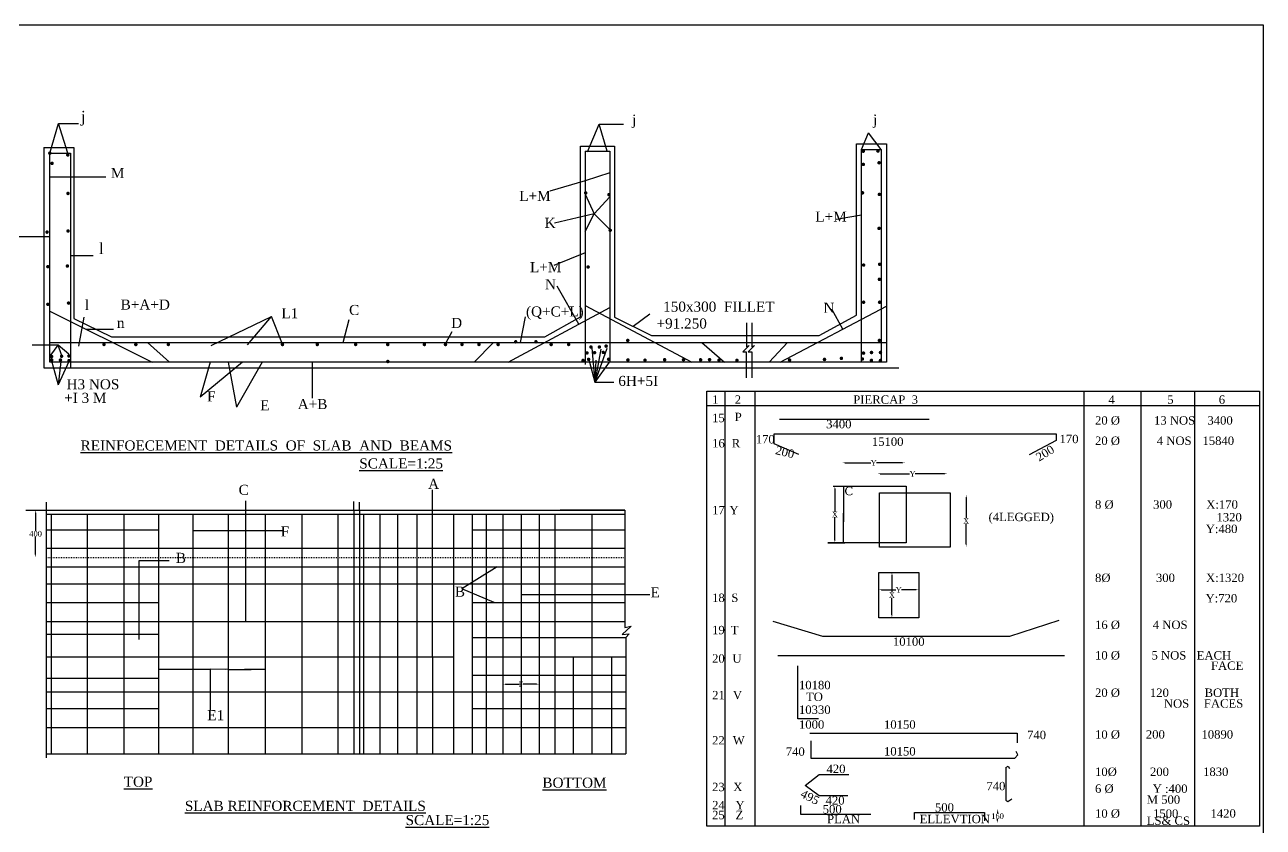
# Model space of a CAD drawing. Header units: millimetres. Extents: x 1748 to 48297, y 1053 to 31206.
# Drawn here: x 26085 to 48246, y 16851 to 31206 of the extents above; entities that cross this region are included whole.
import ezdxf

# ---------------------------------------------------------------- set-up
doc = ezdxf.new("R2010")
doc.units = ezdxf.units.MM
doc.header["$MEASUREMENT"] = 0
doc.header["$PDMODE"] = 66
doc.header["$PDSIZE"] = 170
doc.linetypes.add('ACAD_ISO03W100', pattern=[30, 12, -18])
for name, color, linetype in [('DIM', 5, 'Continuous'), ('DOT LINE', 3, 'ACAD_ISO03W100'), ('DWG. LINE', 1, 'Continuous'), ('HATCH', 2, 'Continuous'), ('TEXT', 7, 'Continuous')]:
    doc.layers.add(name, color=color, linetype=linetype)
doc.layers.add('TITLE', color=7, linetype='Continuous', lineweight=30)
doc.styles.get("Standard").update_dxf_attribs({"font": 'TIMES.TTF', "height": 100})
doc.dimstyles.get("Standard").update_dxf_attribs({"dimtxt": 100, "dimasz": 50, "dimexe": 0.18, "dimexo": 0.0625, "dimgap": 0.09, "dimtad": 0, "dimtih": 1, "dimtoh": 1, "dimdec": 1, "dimzin": 0, "dimdsep": 46, "dimtxsty": 'Standard', "dimcen": 0.09, "dimse1": 1, "dimse2": 1, "dimclrd": 5, "dimclre": 5, "dimclrt": 4, "dimadec": 0, "dimazin": 0, "dimtfac": 1, "dimtdec": 1, "dimtofl": 0, "dimtmove": 0, "dimatfit": 3, "dimfxl": 1, "dimtolj": 1, "dimtzin": 0, "dimarcsym": 0})

# ---------------------------------------------------------------- blocks, each defined once
blk = doc.blocks.new('*D42')
at = {"layer": 'Defpoints', "color": 0}
for p in [(26279, 22524), (26279, 22524), (26279, 21677)]:
    blk.add_point(p, dxfattribs=at)
at = {"layer": 'DIM', "color": 5, "lineweight": -2}
for p, q in [((26279, 22474), (26279, 22151)), ((26279, 21727), (26279, 22050))]:
    blk.add_line(p, q, dxfattribs=at)
at = {"layer": 'DIM', "color": 5}
for points in [[(26271, 22474), (26288, 22474), (26279, 22524)], [(26271, 21727), (26288, 21727), (26279, 21677)]]:
    blk.add_solid(points, dxfattribs=at)
at = {"layer": 'DIM', "color": 4, "insert": (26279, 22101), "char_height": 100, "attachment_point": 5}
blk.add_mtext('\\A1;400', dxfattribs=at)
blk = doc.blocks.new('*D43')
at = {"layer": 'Defpoints', "color": 0}
for p in [(34639, 19410), (35293, 19410), (35293, 19410)]:
    blk.add_point(p, dxfattribs=at)
at = {"layer": 'DIM', "color": 5, "lineweight": -2}
for p, q in [((34689, 19410), (34929, 19410)), ((35243, 19410), (35003, 19410))]:
    blk.add_line(p, q, dxfattribs=at)
at = {"layer": 'DIM', "color": 5}
for points in [[(34689, 19418), (34689, 19402), (34639, 19410)], [(35243, 19418), (35243, 19402), (35293, 19410)]]:
    blk.add_solid(points, dxfattribs=at)
at = {"layer": 'DIM', "color": 4, "insert": (34966, 19410), "char_height": 100, "attachment_point": 5}
blk.add_mtext('\\A1;F', dxfattribs=at)
blk = doc.blocks.new('*D55')
at = {"layer": 'Defpoints', "color": 0}
for p in [(40716, 23363), (41837, 23370), (41837, 23363)]:
    blk.add_point(p, dxfattribs=at)
at = {"layer": 'DIM', "color": 5, "lineweight": -2}
for p, q in [((40766, 23370), (41225, 23370)), ((41787, 23370), (41328, 23370))]:
    blk.add_line(p, q, dxfattribs=at)
at = {"layer": 'DIM', "color": 5}
for points in [[(40766, 23378), (40766, 23361), (40716, 23370)], [(41787, 23378), (41787, 23361), (41837, 23370)]]:
    blk.add_solid(points, dxfattribs=at)
at = {"layer": 'DIM', "color": 4, "insert": (41276, 23370), "char_height": 100, "attachment_point": 5}
blk.add_mtext('\\A1;Y', dxfattribs=at)
blk = doc.blocks.new('*D56')
at = {"layer": 'Defpoints', "color": 0}
for p in [(41344, 23177), (42595, 23177), (42595, 23174)]:
    blk.add_point(p, dxfattribs=at)
at = {"layer": 'DIM', "color": 5, "lineweight": -2}
for p, q in [((41394, 23174), (41918, 23174)), ((42545, 23174), (42021, 23174))]:
    blk.add_line(p, q, dxfattribs=at)
at = {"layer": 'DIM', "color": 5}
for points in [[(41394, 23182), (41394, 23166), (41344, 23174)], [(42545, 23182), (42545, 23166), (42595, 23174)]]:
    blk.add_solid(points, dxfattribs=at)
at = {"layer": 'DIM', "color": 4, "insert": (41970, 23174), "char_height": 100, "attachment_point": 5}
blk.add_mtext('\\A1;Y', dxfattribs=at)
blk = doc.blocks.new('*D57')
at = {"layer": 'Defpoints', "color": 0}
for p in [(40581, 22952), (40581, 21939), (40581, 21939)]:
    blk.add_point(p, dxfattribs=at)
at = {"layer": 'DIM', "color": 5, "lineweight": -2}
for p, q in [((40581, 22902), (40581, 22496)), ((40581, 21989), (40581, 22396))]:
    blk.add_line(p, q, dxfattribs=at)
at = {"layer": 'DIM', "color": 5}
for points in [[(40573, 22902), (40589, 22902), (40581, 22952)], [(40573, 21989), (40589, 21989), (40581, 21939)]]:
    blk.add_solid(points, dxfattribs=at)
at = {"layer": 'DIM', "color": 4, "insert": (40581, 22446), "char_height": 100, "attachment_point": 5}
blk.add_mtext('\\A1;X', dxfattribs=at)
blk = doc.blocks.new('*D58')
at = {"layer": 'Defpoints', "color": 0}
for p in [(42935, 22798), (42931, 21866), (42935, 21866)]:
    blk.add_point(p, dxfattribs=at)
at = {"layer": 'DIM', "color": 5, "lineweight": -2}
for p, q in [((42931, 22748), (42931, 22382)), ((42931, 21916), (42931, 22282))]:
    blk.add_line(p, q, dxfattribs=at)
at = {"layer": 'DIM', "color": 5}
for points in [[(42923, 22748), (42940, 22748), (42931, 22798)], [(42923, 21916), (42940, 21916), (42931, 21866)]]:
    blk.add_solid(points, dxfattribs=at)
at = {"layer": 'DIM', "color": 4, "insert": (42931, 22332), "char_height": 100, "attachment_point": 5}
blk.add_mtext('\\A1;X', dxfattribs=at)
blk = doc.blocks.new('*D59')
at = {"layer": 'Defpoints', "color": 0}
for p in [(41366, 21098), (42081, 21098), (42081, 21098)]:
    blk.add_point(p, dxfattribs=at)
at = {"layer": 'DIM', "color": 5, "lineweight": -2}
for p, q in [((41416, 21098), (41672, 21098)), ((42031, 21098), (41775, 21098))]:
    blk.add_line(p, q, dxfattribs=at)
at = {"layer": 'DIM', "color": 5}
for points in [[(41416, 21107), (41416, 21090), (41366, 21098)], [(42031, 21107), (42031, 21090), (42081, 21098)]]:
    blk.add_solid(points, dxfattribs=at)
at = {"layer": 'DIM', "color": 4, "insert": (41723, 21098), "char_height": 100, "attachment_point": 5}
blk.add_mtext('\\A1;Y', dxfattribs=at)
blk = doc.blocks.new('*D60')
at = {"layer": 'Defpoints', "color": 0}
for p in [(41602, 21410), (41602, 20598), (41602, 20598)]:
    blk.add_point(p, dxfattribs=at)
at = {"layer": 'DIM', "color": 5, "lineweight": -2}
for p, q in [((41602, 21360), (41602, 21054)), ((41602, 20648), (41602, 20953))]:
    blk.add_line(p, q, dxfattribs=at)
at = {"layer": 'DIM', "color": 5}
for points in [[(41594, 21360), (41611, 21360), (41602, 21410)], [(41594, 20648), (41611, 20648), (41602, 20598)]]:
    blk.add_solid(points, dxfattribs=at)
at = {"layer": 'DIM', "color": 4, "insert": (41602, 21004), "char_height": 100, "attachment_point": 5}
blk.add_mtext('\\A1;X', dxfattribs=at)
blk = doc.blocks.new('*D61')
at = {"layer": 'Defpoints', "color": 0}
for p in [(43493, 17179), (43493, 16920), (43493, 16920)]:
    blk.add_point(p, dxfattribs=at)
at = {"layer": 'DIM', "color": 5, "lineweight": -2}
for p, q in [((43493, 17129), (43493, 17101)), ((43493, 16970), (43493, 16999))]:
    blk.add_line(p, q, dxfattribs=at)
at = {"layer": 'DIM', "color": 5}
for points in [[(43485, 17129), (43501, 17129), (43493, 17179)], [(43485, 16970), (43501, 16970), (43493, 16920)]]:
    blk.add_solid(points, dxfattribs=at)
at = {"layer": 'DIM', "color": 4, "insert": (43493, 17050), "char_height": 100, "attachment_point": 5}
blk.add_mtext('\\A1;160', dxfattribs=at)

msp = doc.modelspace()

# ---------------------------------------------------------------- linework, layer by layer
at = {"layer": 'DIM'}
for points in [[(26687.93, 29441.41), (27043.66, 29441.41)], [(35998.78, 25851.52), (35613.07, 26531.86)], [(26679.73, 25472.27), (26215.51, 25472.27)], [(28132.26, 21622.95), (28670.42, 21622.95)]]:
    msp.add_lwpolyline(points, dxfattribs=at)
at = {"layer": 'DOT LINE'}
msp.add_lwpolyline([(26467.42, 21675.76), (36823.53, 21675.76)], dxfattribs=at)
at = {"layer": 'DWG. LINE'}
for points in [[(26424.79, 29009.54), (26964.37, 29009.54), (26964.37, 25954.67), (27634.16, 25624.47), (35390.75, 25624.47), (36028.32, 25980.97), (36028.32, 29037.7), (36638.51, 29037.7), (36638.51, 25977.47), (37302.82, 25650.41), (40299.29, 25650.41), (40970.32, 26011.43), (40970.32, 29077.7), (41502.87, 29077.7), (41502.87, 25168.81), (26533.51, 25168.81), (26533.51, 28908.79), (26901.94, 28908.79), (26901.94, 25067.73)], [(26424.79, 29009.54), (26424.79, 25067.73), (41725.35, 25067.73)], [(36113.65, 28942.77), (36551.93, 28942.77), (36551.93, 25168.81)], [(36113.65, 28942.77), (36113.65, 25128.42)], [(41058.07, 25168.81), (41058.07, 28976.52), (41412.32, 28976.52), (41412.32, 25168.81)], [(34737.41, 25168.81), (36551.93, 26150.91)], [(36113.65, 26184.48), (38022.58, 25168.81)], [(39600.81, 25168.81), (41502.87, 26170.8)], [(26533.51, 26085.11), (28364.73, 25168.81)], [(39000.45, 25871.42), (39000.45, 25444.72), (39047.22, 25470.13), (38934.5, 25353.27), (38996.37, 25356.66), (38996.37, 24890.57)], [(39098.05, 25871.42), (39098.05, 25444.72), (39144.83, 25470.13), (39032.1, 25353.27), (39093.97, 25356.66), (39093.97, 24890.57)], [(26533.51, 25522.02), (41502.87, 25522.02)], [(28278.97, 25522.02), (28671.98, 25168.81)], [(34127.04, 25168.81), (34473.47, 25522.02)], [(38198.91, 25522.02), (38606.8, 25168.81)], [(39735.79, 25522.02), (39408.23, 25168.81)], [(38612, 24654), (38612, 16870.5)], [(39149, 24654), (39149, 16870.5)], [(45035.5, 24654), (45035.5, 16870.5)], [(46056.5, 24654), (46056.5, 16870.5)], [(47018.5, 24654), (47018.5, 16870.5)], [(38294.5, 24397.5), (48179.5, 24397.5)], [(39589.5, 24148.5), (42269.5, 24148.5)], [(39939, 23516), (39496, 23707), (39496, 23889), (44543, 23889), (44543, 23769.5), (44058, 23510)], [(40551, 22952.5), (41858.5, 22952.5), (41858.5, 21939), (40457.5, 21939)], [(26467.42, 22668.42), (26467.42, 18090.61)], [(31973.37, 22524.11), (31973.37, 22679.56)], [(32077.78, 22524.11), (32077.78, 22664.81)], [(26103.22, 22524.11), (36823.53, 22524.11), (35918.81, 22524.11), (35667.91, 22524.11)], [(26467.42, 22450.7), (36823.53, 22450.7)], [(26555.52, 22450.7), (26555.52, 18162)], [(27203.22, 22450.7), (27203.22, 18162)], [(27858.46, 22450.7), (27858.46, 18162)], [(28475.62, 22450.7), (28475.62, 18162)], [(29091.29, 22450.7), (29091.29, 18162)], [(29725.2, 22450.7), (29725.2, 18162)], [(30386.47, 22450.7), (30386.47, 18162)], [(31043.98, 22450.7), (31043.98, 18162)], [(31685.44, 22450.7), (31685.44, 18162)], [(31973.37, 22524.11), (31973.37, 18162)], [(32077.78, 22524.11), (32077.78, 18162)], [(32147.28, 22450.7), (32147.28, 18162)], [(32437.84, 22450.7), (32437.84, 18162)], [(32755.2, 22450.7), (32755.2, 18162)], [(33101.61, 22450.7), (33101.61, 18162)], [(33757.79, 22450.7), (33757.79, 18162)], [(34088.54, 22450.7), (34088.54, 18162)], [(34340.45, 22450.7), (34340.45, 18162)], [(34639.45, 22450.7), (34639.45, 18162)], [(34968.95, 22450.7), (34968.95, 18162)], [(35292.53, 22450.7), (35292.53, 18162)], [(35571.74, 22450.7), (35571.74, 18162)], [(36233.12, 22450.7), (36233.12, 18162)], [(36823.53, 22524.11), (36823.53, 20424.76), (36934.48, 20449.83), (36775.17, 20298.18), (36900.61, 20311.96), (36837.89, 20245.54), (36837.89, 18162)], [(26467.42, 22169), (28475.62, 22169)], [(34088.54, 22169), (36823.53, 22169)], [(26467.42, 21845.81), (36823.53, 21845.81)], [(40457.5, 21939), (40762, 21939)], [(26467.42, 21510.42), (36823.53, 21510.42)], [(26467.42, 21207.3), (36823.53, 21207.3)], [(26467.42, 20869.79), (28475.62, 20869.79)], [(34088.54, 20869.79), (36823.53, 20869.79)], [(26467.42, 20530.18), (36823.53, 20530.18)], [(39474, 20535.5), (40359, 20266), (43709.5, 20266), (44594, 20556.5)], [(26481.78, 20306.35), (28475.62, 20306.35)], [(34088.54, 20245.54), (36837.89, 20245.54)], [(26481.78, 19900.42), (33757.79, 19900.42)], [(33381.62, 19900.42), (33381.62, 18162)], [(34088.54, 19900.42), (36837.89, 19900.42)], [(35897.41, 19900.42), (35897.41, 18162)], [(36583.93, 19900.42), (36583.93, 18162)], [(39558, 19920), (44691.5, 19920)], [(40289, 18792.5), (39917, 18792.5), (39917, 19737)], [(26481.78, 19517.24), (28475.62, 19517.24)], [(34088.54, 19570.55), (36837.89, 19570.55)], [(26467.42, 19270.68), (36837.89, 19270.68)], [(26481.78, 18972.02), (28475.62, 18972.02)], [(34088.54, 18972.02), (36837.89, 18972.02)], [(26481.78, 18634.12), (36837.89, 18634.12)], [(40131.5, 18534), (43842, 18534), (43842, 18359.5)], [(40150.5, 18393.5), (40150.5, 18087), (43804, 18087), (43853.5, 18145), (43824.5, 18206)], [(26467.42, 18162), (36837.89, 18162)], [(40813.5, 17410.5), (40297.5, 17410.5), (40052.5, 17597), (40297.5, 17793), (40831, 17793)], [(43643, 17916.5), (43681.5, 17944.5), (43707.5, 17902)], [(43643, 17916.5), (43643, 17333), (43679, 17310.5), (43747, 17360.5)], [(39967.5, 17237), (39967.5, 17081.5), (41222.5, 17081.5)], [(42004, 16989.5), (42004, 17112.5), (43257.5, 17112.5), (43257.5, 16965.5)]]:
    msp.add_lwpolyline(points, dxfattribs=at)
for points in [[(38293, 24653.5), (48182.5, 24653.5), (48182.5, 16870.5), (38293, 16870.5)], [(41379, 22834), (42645, 22834), (42645, 21859), (41379, 21859)], [(41365.5, 21409.5), (42081, 21409.5), (42081, 20597.5), (41365.5, 20597.5)]]:
    msp.add_lwpolyline(points, close=True, dxfattribs=at)
at = {"layer": 'HATCH', "const_width": 30.68}
for points in [[(26517.66, 28908.79, 1), (26549.35, 28908.79, 1)], [(26839.25, 28878.32, 1), (26870.93, 28878.32, 1)], [(41074.32, 28944.48, 1), (41106, 28944.48, 1)], [(41335.26, 28946.79, 1), (41366.94, 28946.79, 1)], [(26557.89, 28726.83, 1), (26589.58, 28726.83, 1)], [(41074.32, 28708.2, 1), (41106, 28708.2, 1)], [(41355.76, 28737.83, 1), (41387.44, 28737.83, 1)], [(26842.64, 28188.91, 1), (26874.33, 28188.91, 1)], [(36106.85, 28198.84, 1), (36138.53, 28198.84, 1)], [(36522.29, 28166.31, 1), (36553.97, 28166.31, 1)], [(41060.6, 28199.82, 1), (41092.28, 28199.82, 1)], [(41361.79, 28172.02, 1), (41393.47, 28172.02, 1)], [(26468.59, 27497.11, 1), (26500.27, 27497.11, 1)], [(26844.28, 27517.31, 1), (26875.97, 27517.31, 1)], [(36545.13, 27529.33, 1), (36576.81, 27529.33, 1)], [(41355.81, 27564.49, 1), (41387.49, 27564.49, 1)], [(26482.06, 26878.69, 1), (26513.74, 26878.69, 1)], [(26832.48, 26890.47, 1), (26864.16, 26890.47, 1)], [(36149.73, 26873.21, 1), (36181.41, 26873.21, 1)], [(41079.05, 26907.45, 1), (41110.73, 26907.45, 1)], [(41366.75, 26922.13, 1), (41398.43, 26922.13, 1)], [(41361.83, 26652.54, 1), (41393.51, 26652.54, 1)], [(26481.94, 26205.4, 1), (26513.62, 26205.4, 1)], [(26852.58, 26227.28, 1), (26884.26, 26227.28, 1)], [(41078.94, 26243.2, 1), (41110.62, 26243.2, 1)], [(41365.31, 26243.2, 1), (41396.99, 26243.2, 1)], [(27487.95, 25487.02, 1), (27519.63, 25487.02, 1)], [(28057.22, 25487.02, 1), (28088.9, 25487.02, 1)], [(28638.09, 25487.02, 1), (28669.77, 25487.02, 1)], [(30679.97, 25487.02, 1), (30711.65, 25487.02, 1)], [(31303.04, 25487.02, 1), (31334.72, 25487.02, 1)], [(31989.88, 25487.02, 1), (32021.56, 25487.02, 1)], [(32564.77, 25487.02, 1), (32596.45, 25487.02, 1)], [(33220.5, 25487.02, 1), (33252.18, 25487.02, 1)], [(33597.12, 25487.02, 1), (33628.8, 25487.02, 1)], [(33893.86, 25487.02, 1), (33925.54, 25487.02, 1)], [(34196.06, 25487.02, 1), (34227.74, 25487.02, 1)], [(34539.25, 25487.02, 1), (34570.94, 25487.02, 1)], [(34854.2, 25535.03, 1), (34885.88, 25535.03, 1)], [(35216.47, 25535.03, 1), (35248.15, 25535.03, 1)], [(35487.98, 25487.02, 1), (35519.66, 25487.02, 1)], [(35801.1, 25487.02, 1), (35832.79, 25487.02, 1)], [(36472.12, 25457.65, 1), (36503.81, 25457.65, 1)], [(36859.89, 25559.5, 1), (36891.57, 25559.5, 1)], [(41361.81, 25558.85, 1), (41393.5, 25558.85, 1)], [(26548.75, 25271.6, 1), (26580.43, 25271.6, 1)], [(26727.87, 25276.31, 1), (26759.55, 25276.31, 1)], [(26858.91, 25281.96, 1), (26890.6, 25281.96, 1)], [(36129.87, 25335.79, 1), (36161.56, 25335.79, 1)], [(36200.87, 25441.28, 1), (36232.56, 25441.28, 1)], [(36264.59, 25341.24, 1), (36296.27, 25341.24, 1)], [(36351.97, 25441.28, 1), (36383.66, 25441.28, 1)], [(36421.15, 25344.88, 1), (36452.83, 25344.88, 1)], [(40681.95, 25238.9, 1), (40713.63, 25238.9, 1)], [(41077.33, 25332.5, 1), (41109.01, 25332.5, 1)], [(41221.42, 25343.67, 1), (41253.1, 25343.67, 1)], [(41381.02, 25343.67, 1), (41412.7, 25343.67, 1)], [(26551.87, 25210.84, 1), (26583.56, 25210.84, 1)], [(26707.54, 25208.48, 1), (26739.22, 25208.48, 1)], [(26861.57, 25199.06, 1), (26893.25, 25199.06, 1)], [(32565.93, 25181.82, 1), (32597.61, 25181.82, 1)], [(36058.88, 25201.19, 1), (36090.56, 25201.19, 1)], [(36159, 25221.2, 1), (36190.68, 25221.2, 1)], [(36515.82, 25223.02, 1), (36547.5, 25223.02, 1)], [(36861.71, 25210.29, 1), (36893.39, 25210.29, 1)], [(37168.51, 25205.62, 1), (37200.19, 25205.62, 1)], [(37519.03, 25214.25, 1), (37550.71, 25214.25, 1)], [(37856.78, 25214.25, 1), (37888.46, 25214.25, 1)], [(38162.7, 25212.48, 1), (38194.38, 25212.48, 1)], [(38322.79, 25215.97, 1), (38354.47, 25215.97, 1)], [(38492.55, 25205.37, 1), (38524.23, 25205.37, 1)], [(38812.62, 25203.61, 1), (38844.3, 25203.61, 1)], [(39754.55, 25208.85, 1), (39786.24, 25208.85, 1)], [(40379.56, 25219.46, 1), (40411.24, 25219.46, 1)], [(41058.25, 25226.91, 1), (41089.93, 25226.91, 1)], [(41219.49, 25202.46, 1), (41251.17, 25202.46, 1)], [(41381.02, 25199.71, 1), (41412.7, 25199.71, 1)]]:
    msp.add_lwpolyline(points, format="xyb", close=True, dxfattribs=at)
at = {"layer": 'TITLE', "lineweight": 30}
msp.add_lwpolyline([(1747.5, 31206.5), (48246.5, 31206.5), (48246.5, 1053), (1747.5, 1053)], close=True, dxfattribs=at)

# ---------------------------------------------------------------- texts
at = {"layer": 'TEXT'}
for s, height, p in [('j', 200, (27090.5, 29466.64)), ('j', 180, (36952.69, 29419.37)), ('j', 180, (41263.63, 29420.47)), ('M', 180, (27624.77, 28463.47)), ('L+M', 180, (34933.89, 28055.33)), ('K', 180, (35388.42, 27573.58)), ('L+M', 180, (40231.8, 27685.22)), ('l', 200, (27411.9, 27104.78)), ('L+M', 180, (35126.6, 26780.01)), ('N', 180, (35393.45, 26473.9)), ('l', 180, (27159.63, 26104.01)), ('B+A+D', 180, (27801.05, 26111.34)), ('C', 180, (31888.22, 26014.46)), ('(Q+C+L)', 180, (35054.03, 25987.7)), ('150x300  FILLET', 180, (37508.13, 26074.23)), ('N', 180, (40376.59, 26053.84)), ('L1', 180, (30677.64, 25955.71)), ('D', 180, (33714.31, 25783.47)), ('+91.250', 180, (37389.56, 25772.66)), ('n', 180, (27733.51, 25784.74)), ('H3 NOS', 180, (26832.54, 24684.96)), ('6H+5I', 180, (36706.77, 24745.04)), ('+I 3 M', 180, (26790.25, 24441.97)), ('F', 180, (29347.75, 24467.96)), ('E', 180, (30298.65, 24309.37)), ('A+B', 180, (30969.21, 24330.86)), ('1', 150, (38384, 24426)), ('2', 150, (38789, 24426)), ('PIERCAP  3', 150, (40910.5, 24426)), ('4', 150, (45475.5, 24426)), ('5', 150, (46528.5, 24426)), ('6', 150, (47450.5, 24426)), ('15', 150, (38384, 24097)), ('P', 150, (38789, 24116)), ('20 %%C', 150, (45236.5, 24054)), ('13 NOS', 150, (46291.5, 24054)), ('3400', 150, (47248, 24054)), ('3400', 150, (40425.5, 23988)), ('16', 150, (38384, 23645.5)), ('R', 150, (38736, 23645.5)), ('170', 150, (39165.5, 23716)), ('15100', 150, (41243, 23673)), ('170', 150, (44601.5, 23721.5)), ('20 %%C', 150, (45236.5, 23690)), ('4 NOS', 150, (46342, 23690)), ('15840', 150, (47159.5, 23690)), ('A', 180, (33302.84, 22903.27)), ('C', 180, (29912.26, 22796.69)), ('C', 150, (40755, 22791)), ('8 %%C', 150, (45236.5, 22549.5)), ('300', 150, (46276, 22549.5)), ('X:170', 150, (47226.5, 22549.5)), ('17', 150, (38384, 22449)), ('Y', 150, (38694, 22449)), ('(4LEGGED)', 150, (43331.5, 22326.5)), ('1320', 150, (47410, 22321.5)), ('F', 180, (30666.11, 22052.06)), ('Y:480', 150, (47219, 22113.5)), ('B', 180, (28788.53, 21579.85)), ('8%%C', 150, (45236.5, 21238)), ('300', 150, (46326.5, 21238)), ('X:1320', 150, (47223, 21238)), ('B', 180, (33781.56, 20975.08)), ('E', 180, (37282.48, 20962.2)), ('18', 150, (38384, 20880.5)), ('S', 150, (38728, 20880.5)), ('Y:720', 150, (47215, 20872.5)), ('19', 150, (38384, 20303.5)), ('T', 150, (38718.5, 20303.5)), ('16 %%C', 150, (45236.5, 20397.5)), ('4 NOS', 150, (46270, 20397.5)), ('10100', 150, (41620.5, 20096)), ('20', 150, (38384, 19794.5)), ('10 %%C', 150, (45236.5, 19851)), ('5 NOS  ', 150, (46247.5, 19851)), ('EACH', 150, (47056, 19851)), ('U', 150, (38748, 19794.5)), ('FACE', 150, (47311.5, 19665.5)), ('21', 150, (38384, 19139.5)), ('V', 150, (38757, 19139.5)), ('10180', 150, (39939, 19319.5)), ('20 %%C', 150, (45236.5, 19182.5)), ('120', 150, (46218.5, 19182.5)), ('BOTH', 150, (47197.5, 19182.5)), ('TO', 150, (40065, 19109)), ('NOS', 150, (46468.5, 18989.5)), ('FACES', 150, (47184, 18989.5)), ('E1', 180, (29352.49, 18765.05)), ('10330', 150, (39939, 18878)), ('1000', 150, (39939, 18612.5)), ('10150', 150, (41460.5, 18612.5)), ('22', 150, (38384, 18331)), ('W', 150, (38755, 18331)), ('740', 150, (44020.5, 18426.5)), ('10 %%C', 150, (45236.5, 18436)), ('200', 150, (46146, 18436)), ('10890', 150, (47141.5, 18436)), ('740', 150, (39703, 18128)), ('10150', 150, (41460.5, 18133.5)), ('420', 150, (40431.5, 17819.5)), ('%%UTOP', 180, (27855.68, 17575.6)), ('%%UBOTTOM', 180, (35347.64, 17558.14)), ('10%%C  ', 150, (45236.5, 17768)), ('200', 150, (46220, 17768)), ('1830', 150, (47170, 17768)), ('23', 150, (38384, 17496)), ('X', 150, (38762.5, 17496)), ('740', 150, (43293, 17512)), ('6 %%C', 150, (45236.5, 17466)), ('Y :400', 150, (46269, 17466)), ('24', 150, (38384, 17171.5)), ('Y', 150, (38803, 17171.5)), ('420', 150, (40415, 17256)), ('M 500', 150, (46162, 17270.5)), ('25', 150, (38384, 16994)), ('Z', 150, (38804, 16994)), ('500', 150, (40364, 17097.5)), ('PLAN', 150, (40441.5, 16922)), ('ELLEVTION', 150, (42098, 16923)), ('500', 150, (42372, 17129.5)), ('10 %%C', 150, (45236.5, 17022.5)), ('1500', 150, (46274.5, 17022.5)), ('1420', 150, (47303, 17022.5)), ('LS& CS', 150, (46162, 16892.5))]:
    msp.add_text(s, height=height, dxfattribs=at).set_placement(p)
for s, rotation, p in [('200', 346.249445, (39504.5, 23528.5)), ('200', 31.739141, (44236.75, 23389.62)), ('495', 332.908509, (39950.5, 17400))]:
    msp.add_text(s, height=150, rotation=rotation, dxfattribs=at).set_placement(p)
at = {"layer": 'TITLE'}
for s, p in [('%%UREINFOECEMENT  DETAILS  OF  SLAB  AND  BEAMS', (27084.04, 23590.41)), ('%%USCALE=1:25', (32071, 23268.8)), ('%%USLAB REINFORCEMENT  DETAILS', (28949.63, 17143)), ('%%USCALE=1:25', (32900.07, 16889.43))]:
    msp.add_text(s, height=180, dxfattribs=at).set_placement(p)

# ---------------------------------------------------------------- dimensions: what is measured, and where the dimension line sits
at = {"layer": 'DIM'}
for p1, p2, distance, text, picture, middle in [((40716, 23363), (41837, 23363), 6.5, 'Y', '*D55', (41276.5, 23369.5)), ((41344.5, 23177), (42595, 23177), -3, 'Y', '*D56', (41969.75, 23174)), ((40581, 22952.5), (40581, 21939), 0, 'X', '*D57', (40581, 22445.75)), ((42935, 22798.5), (42935, 21866), -3.5, 'X', '*D58', (42931.5, 22332.25)), ((26279.24, 21676.96), (26279.24, 22524.11), 0, '400', '*D42', (26279.24, 22100.53)), ((41602.5, 21409.5), (41602.5, 20597.5), 0, 'X', '*D60', (41602.5, 21003.5)), ((41365.5, 21098.5), (42081, 21098.5), 0, 'Y', '*D59', (41723.25, 21098.5)), ((34639.45, 19410.05), (35292.53, 19410.05), 0, 'F', '*D43', (34965.99, 19410.05)), ((43493, 17179), (43493, 16920.5), 0, '160', '*D61', (43493, 17049.75))]:
    dim = msp.add_aligned_dim(p1=p1, p2=p2, distance=distance, text=text, dimstyle='Standard', dxfattribs=at)
    dim.commit()
    dim.dimension.update_dxf_attribs({"geometry": picture, "text_midpoint": middle})

# ---------------------------------------------------------------- leaders
for points in [[(26533.51, 28908.79), (26687.93, 29441.41)], [(26855.45, 28908.79), (26687.93, 29441.41)], [(36154, 28931.51), (36363.95, 29425.9), (36800.23, 29425.9)], [(36508.91, 28942.77), (36363.95, 29425.9)], [(41058.07, 28976.52), (41181.51, 29273.85)], [(41412.32, 28976.52), (41181.51, 29273.85)], [(26533.51, 28486.78), (26901.94, 28486.78)], [(26901.94, 28486.78), (27533.6, 28486.78)], [(36113.65, 28414.58), (35483.35, 28230.12)], [(36551.93, 28556.96), (36113.65, 28414.58)], [(36113.65, 28174.8), (36271.52, 27821.45)], [(36551.93, 28131.31), (36271.52, 27821.45), (35566.91, 27655.65)], [(36113.65, 27508.8), (36271.52, 27821.45)], [(36551.93, 27545.67), (36271.52, 27821.45)], [(41058.07, 27802.7), (40604.42, 27720.49)], [(26533.51, 27411.72), (25860.96, 27411.72)], [(26901.94, 27080.97), (27307.64, 27080.97)], [(36113.65, 27124.86), (35553.32, 26902.91)], [(27053.61, 25458.87), (27145.9, 25974.41)], [(29420.96, 25467.03), (30500.21, 25985.2)], [(30068.01, 25479.37), (30500.21, 25985.2)], [(30686.46, 25522.02), (30500.21, 25985.2)], [(31781.97, 25522.02), (31892.01, 25931.43)], [(34958.06, 25522.02), (35047.31, 25984.18)], [(36973.02, 25812.78), (37269.92, 26036.01)], [(40723.33, 25760.15), (40526.8, 26119.87)], [(27175.88, 25763.68), (27671.06, 25763.68)], [(33624.59, 25522.02), (33734.13, 25721.11)], [(26552.58, 25295.97), (26679.73, 25472.27)], [(26745.01, 25303.31), (26679.73, 25472.27)], [(26875.05, 25311.53), (26679.73, 25472.27)], [(36234.68, 25420.79), (36288.62, 24813.43)], [(36500.01, 25416.68), (36288.62, 24813.43)], [(36391.13, 25404.14), (36288.62, 24813.43)], [(26563.23, 25193.76), (26683.4, 24766.31)], [(26873.91, 25184.86), (26683.4, 24766.31)], [(26730.3, 25181.47), (26683.4, 24766.31)], [(29401.97, 25168.81), (29225.14, 24546.17)], [(29979.63, 25168.81), (29225.14, 24546.17)], [(29724.2, 25168.81), (29871.18, 24366.91)], [(30333.11, 25168.81), (29871.18, 24366.91)], [(31230.07, 25168.81), (31230.07, 24525.94)], [(36182.81, 25194.84), (36288.62, 24813.43), (36626.81, 24813.43)], [(36306.12, 25204.4), (36288.62, 24813.43)], [(36545.12, 25168.81), (36288.62, 24813.43)], [(33381.62, 21845.81), (33381.62, 22886)], [(40738, 22952.5), (40738, 22315.5)], [(30040.67, 21845.81), (30040.67, 22692.13)], [(40738, 21939), (40738, 22467)], [(29091.29, 22158.37), (29725.2, 22158.37)], [(29725.2, 22158.37), (30386.47, 22158.37)], [(30386.47, 22158.37), (30708.84, 22158.37)], [(30040.67, 21207.3), (30040.67, 21845.81)], [(33381.62, 21207.3), (33381.62, 21845.81)], [(28132.26, 21207.3), (28132.26, 21622.95)], [(34537.09, 21510.42), (33906.55, 21114.81)], [(28132.26, 20869.79), (28132.26, 21207.3)], [(30040.67, 20530.18), (30040.67, 21207.3)], [(33381.62, 20530.18), (33381.62, 21207.3)], [(34485.26, 20869.79), (33906.55, 21114.81)], [(28132.26, 20530.18), (28132.26, 20869.79)], [(34968.95, 21014.64), (35571.74, 21014.64)], [(35571.74, 21014.64), (36233.12, 21014.64)], [(36233.12, 21014.64), (37269.93, 21014.64)], [(28132.26, 20209.14), (28132.26, 20530.18)], [(33381.62, 19900.42), (33381.62, 20530.18)], [(28475.62, 19677.22), (29091.29, 19677.22)], [(29091.29, 19677.22), (29405.14, 19677.22), (29405.14, 18943.6)], [(29717.13, 19673.22), (29401.93, 19677.26)], [(29725.2, 19673.18), (30137.11, 19673.18)], [(30386.47, 19673.18), (30018.6, 19673.18)]]:
    msp.add_leader(points, dimstyle='Standard', override={"dimgap": 0.09, "dimtad": 0}, dxfattribs=at)

doc.saveas('drawing.dxf')
